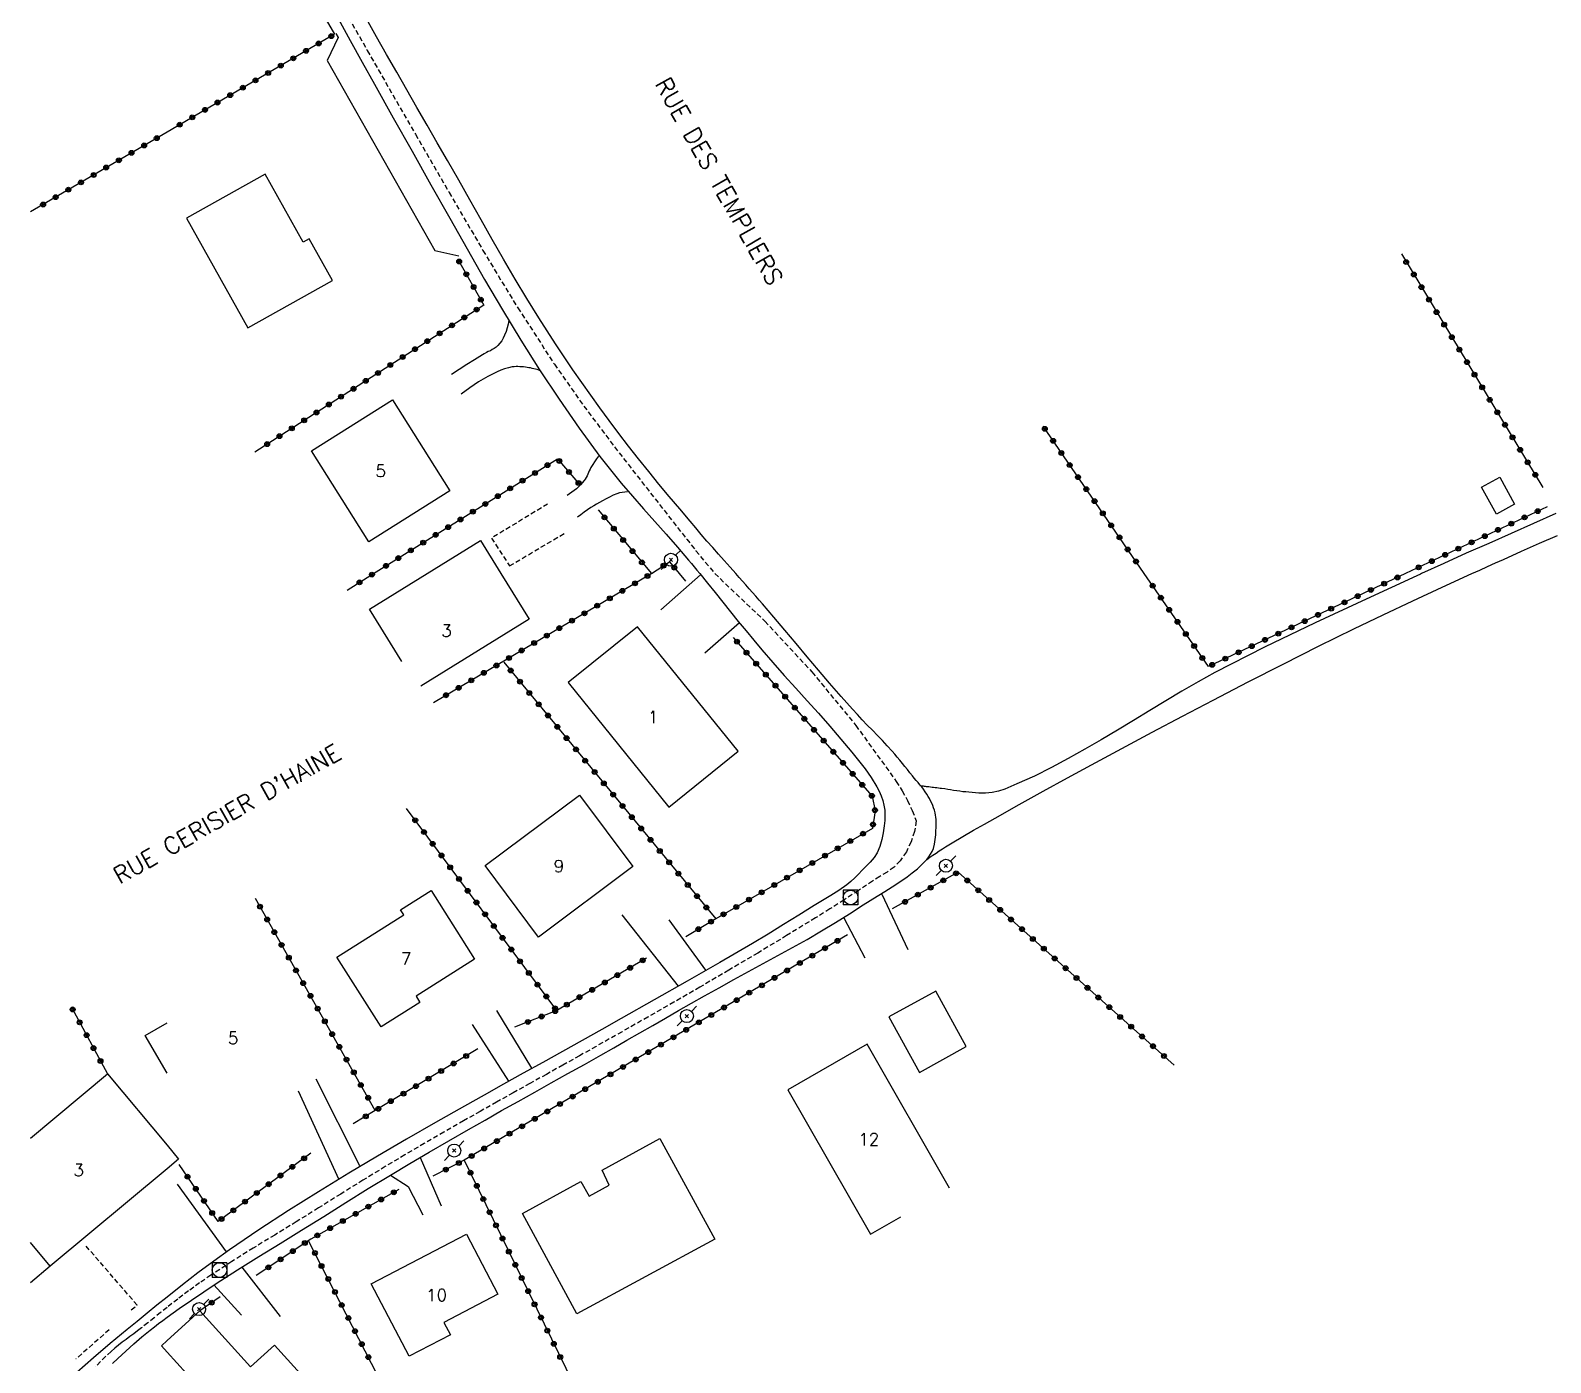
# Model space of a CAD drawing. Header units: millimetres. Extents: x 164000 to 165001, y 156999 to 158000.
# Drawn here: x 164000 to 164155.8, y 157590.2 to 157726.7 of the extents above; entities that cross this region are included whole.
import ezdxf
from ezdxf.enums import TextEntityAlignment as Align

# ---------------------------------------------------------------- set-up
doc = ezdxf.new("R2010")
doc.units = ezdxf.units.MM
doc.linetypes.add('DASHED', pattern=[0.75, 0.5, -0.25])
doc.layers.get('0').update_dxf_attribs({"linetype": 'CONTINUOUS'})
for name, color, linetype in [('W0001', 6, 'DASHED'), ('W0008', 7, 'CONTINUOUS'), ('W0014', 7, 'CONTINUOUS'), ('W0017', 7, 'CONTINUOUS'), ('W0071', 7, 'CONTINUOUS'), ('W0101', 7, 'CONTINUOUS'), ('W0104', 1, 'CONTINUOUS'), ('W0112', 1, 'DASHED'), ('W0323', 7, 'CONTINUOUS'), ('W0420', 7, 'CONTINUOUS'), ('W0473', 7, 'CONTINUOUS'), ('W0989', 7, 'CONTINUOUS'), ('W0991', 7, 'CONTINUOUS'), ('W1102', 7, 'CONTINUOUS')]:
    doc.layers.add(name, color=color, linetype=linetype)
doc.styles.get("Standard").update_dxf_attribs({"font": 'romans.shx', "width": 0.85})

# ---------------------------------------------------------------- blocks, each defined once
blk = doc.blocks.new('T420')
for p, q in [((0.75, 0.75), (-0.75, 0.75)), ((-0.75, 0.75), (-0.75, -0.75)), ((0.75, 0.75), (0.75, -0.75)), ((0.75, -0.75), (-0.75, -0.75))]:
    blk.add_line(p, q)
blk.add_ellipse((0, 0), major_axis=(-0.53, 0.53), ratio=1, start_param=3.926991, end_param=10.210176)
blk = doc.blocks.new('T473')
for p, q in [((-0.166667, 0.166667), (0.166667, -0.166667)), ((-0.166667, -0.166667), (0.166667, 0.166667)), ((0.500001, 0.500001), (1.000002, 1.000002)), ((-1.000002, -1.000002), (-0.500001, -0.500001))]:
    blk.add_line(p, q)
blk.add_ellipse((0, 0), major_axis=(0.471405, 0.471405), ratio=1, start_param=5.4977871438, end_param=11.780972451)
blk = doc.blocks.new('t323o')
at = {"color": 0, "linetype": 'Continuous'}
for radius in [0.25, 0.15]:
    blk.add_circle((0, 0), radius, dxfattribs=at)

msp = doc.modelspace()

# ---------------------------------------------------------------- linework, layer by layer
at = {"layer": 'W0001'}
for points in [[(164020.19, 157750.57), (164024.89, 157741.87), (164029.67, 157733.21), (164034.53, 157724.59), (164039.46, 157716.01), (164042.91, 157710.06), (164046.38, 157704.11), (164049.94, 157698.23), (164053.7, 157692.46), (164056.72, 157688.17), (164059.87, 157683.98), (164063.09, 157679.85), (164066.32, 157675.72), (164067.26, 157674.53), (164068.21, 157673.35), (164069.17, 157672.17), (164070.14, 157671)], [(164070.14, 157671), (164075.28, 157666.12), (164080.1, 157660.93), (164084.59, 157655.45), (164088.74, 157649.71), (164089.34, 157648.75), (164089.89, 157647.75), (164090.37, 157646.72), (164090.79, 157645.67)], [(164090.79, 157645.67), (164090.6, 157644.57), (164090.26, 157643.51), (164089.77, 157642.51), (164089.15, 157641.58), (164088.53, 157640.94), (164087.8, 157640.42), (164087.04, 157639.96), (164086.31, 157639.49), (164084.86, 157638.52), (164083.4, 157637.57), (164081.93, 157636.64), (164080.45, 157635.72), (164077.5, 157633.92), (164074.54, 157632.13), (164071.57, 157630.37), (164068.59, 157628.62), (164065.95, 157627.09), (164063.29, 157625.57), (164060.63, 157624.06), (164057.97, 157622.56), (164056.27, 157621.6), (164054.58, 157620.65), (164052.88, 157619.7), (164051.18, 157618.76), (164049.48, 157617.81), (164047.78, 157616.86), (164046.09, 157615.9), (164044.4, 157614.94), (164042.38, 157613.78), (164040.37, 157612.62), (164038.36, 157611.44), (164036.37, 157610.25), (164034.08, 157608.85), (164031.8, 157607.44), (164029.53, 157606.01), (164027.25, 157604.59), (164025.05, 157603.24), (164022.84, 157601.9), (164020.65, 157600.54), (164018.49, 157599.12), (164017.34, 157598.33), (164016.21, 157597.51), (164015.1, 157596.68), (164014, 157595.82)], [(164014, 157595.82), (164013.34, 157595.29), (164012.69, 157594.77), (164012.03, 157594.25), (164011.37, 157593.72), (164010.98, 157593.43), (164010.59, 157593.13), (164010.19, 157592.84), (164009.8, 157592.55), (164009.4, 157592.26), (164009.02, 157591.96), (164008.64, 157591.65), (164008.27, 157591.32), (164007.71, 157590.8), (164007.18, 157590.27), (164006.66, 157589.72)]]:
    msp.add_lwpolyline(points, dxfattribs=at)
at = {"layer": 'W0008'}
for points in [[(164031.53, 157727.87), (164032.77, 157725.63), (164034.01, 157723.39), (164035.26, 157721.15), (164037.18, 157717.71), (164039.11, 157714.27), (164041.04, 157710.84), (164042.98, 157707.41), (164044.77, 157704.27), (164046.55, 157701.13), (164048.37, 157698.01), (164050.25, 157694.92), (164052.19, 157691.88), (164054.18, 157688.87), (164056.23, 157685.91), (164058.37, 157683), (164059.45, 157681.63), (164060.56, 157680.28), (164061.7, 157678.95), (164062.85, 157677.64), (164064.01, 157676.34), (164065.17, 157675.03), (164066.32, 157673.71), (164067.45, 157672.38), (164067.74, 157672.04), (164068.02, 157671.69), (164068.31, 157671.35), (164068.59, 157671)], [(164072.29, 157671), (164071.7, 157671.66), (164071.11, 157672.33), (164070.52, 157673), (164069.93, 157673.66), (164069.34, 157674.33), (164068.76, 157675), (164068.18, 157675.68), (164067.6, 157676.36), (164066.54, 157677.63), (164065.48, 157678.9), (164064.42, 157680.18), (164063.37, 157681.47), (164062.33, 157682.76), (164061.31, 157684.06), (164060.29, 157685.37), (164059.3, 157686.7), (164058.35, 157687.98), (164057.42, 157689.27), (164056.5, 157690.57), (164055.6, 157691.88), (164054.7, 157693.2), (164053.82, 157694.53), (164052.95, 157695.86), (164052.1, 157697.2), (164050.87, 157699.18), (164049.67, 157701.18), (164048.49, 157703.2), (164047.34, 157705.22), (164046.19, 157707.25), (164045.04, 157709.28), (164043.9, 157711.3), (164042.74, 157713.33), (164041.7, 157715.14), (164040.66, 157716.95), (164039.62, 157718.76), (164038.58, 157720.57), (164037.55, 157722.38), (164036.51, 157724.19), (164035.48, 157726.01), (164034.45, 157727.83)], [(164014, 157594.81), (164015.24, 157595.7), (164016.5, 157596.57), (164017.77, 157597.43), (164019.05, 157598.27), (164021.21, 157599.67), (164023.4, 157601.04), (164025.6, 157602.38), (164027.79, 157603.73), (164030.06, 157605.15), (164032.33, 157606.57), (164034.6, 157607.99), (164036.89, 157609.38), (164038.88, 157610.57), (164040.88, 157611.74), (164042.89, 157612.9), (164044.9, 157614.06), (164046.59, 157615.02), (164048.29, 157615.98), (164049.98, 157616.93), (164051.68, 157617.88), (164053.38, 157618.82), (164055.08, 157619.77), (164056.77, 157620.72), (164058.47, 157621.68), (164059.8, 157622.43), (164061.13, 157623.19), (164062.45, 157623.95), (164063.78, 157624.71), (164065.1, 157625.47), (164066.43, 157626.23), (164067.76, 157626.99), (164069.09, 157627.74), (164070.59, 157628.57), (164072.09, 157629.4), (164073.59, 157630.22), (164075.1, 157631.04), (164076.6, 157631.86), (164078.1, 157632.69), (164079.59, 157633.53), (164081.07, 157634.39), (164082.51, 157635.26), (164083.93, 157636.15), (164085.35, 157637.05), (164086.77, 157637.95), (164087.55, 157638.43), (164088.33, 157638.91), (164089.11, 157639.41), (164089.86, 157639.94), (164090.38, 157640.35), (164090.9, 157640.77), (164091.4, 157641.23), (164091.86, 157641.72), (164092.06, 157641.98), (164092.25, 157642.25), (164092.41, 157642.53), (164092.54, 157642.83), (164092.67, 157643.29), (164092.74, 157643.76), (164092.78, 157644.24), (164092.8, 157644.7), (164092.81, 157644.93), (164092.81, 157645.15), (164092.82, 157645.37), (164092.82, 157645.6), (164092.81, 157645.82), (164092.79, 157646.05), (164092.76, 157646.27), (164092.71, 157646.49), (164092.65, 157646.75), (164092.56, 157647), (164092.47, 157647.24), (164092.37, 157647.48), (164092.25, 157647.72), (164092.13, 157647.95), (164092, 157648.18), (164091.87, 157648.41), (164091.71, 157648.66), (164091.54, 157648.9), (164091.35, 157649.14), (164091.16, 157649.37), (164090.97, 157649.6), (164090.78, 157649.82), (164090.58, 157650.05), (164090.39, 157650.28), (164090.14, 157650.6), (164089.88, 157650.92), (164089.62, 157651.24), (164089.36, 157651.56), (164089.1, 157651.88), (164088.84, 157652.19), (164088.58, 157652.51), (164088.31, 157652.82), (164087.81, 157653.37), (164087.31, 157653.9), (164086.8, 157654.43), (164086.29, 157654.96), (164085.77, 157655.49), (164085.26, 157656.02), (164084.75, 157656.55), (164084.26, 157657.1), (164083.08, 157658.42), (164081.91, 157659.77), (164080.76, 157661.12), (164079.61, 157662.48), (164078.47, 157663.84), (164077.33, 157665.2), (164076.18, 157666.55), (164075.02, 157667.9), (164074.68, 157668.29), (164074.34, 157668.68), (164074, 157669.07), (164073.66, 157669.45), (164073.32, 157669.84), (164072.98, 157670.23), (164072.63, 157670.61), (164072.29, 157671)], [(164068.59, 157671), (164069.39, 157670.03), (164070.18, 157669.05), (164070.97, 157668.07), (164071.76, 157667.09), (164072.55, 157666.11), (164073.34, 157665.14), (164074.15, 157664.17), (164074.95, 157663.2), (164076.09, 157661.88), (164077.25, 157660.57), (164078.43, 157659.28), (164079.6, 157657.98), (164080.77, 157656.69), (164081.93, 157655.38), (164083.07, 157654.05), (164084.18, 157652.7), (164084.86, 157651.85), (164085.54, 157650.99), (164086.18, 157650.1), (164086.75, 157649.17), (164086.98, 157648.71), (164087.18, 157648.25), (164087.35, 157647.77), (164087.47, 157647.27), (164087.55, 157646.75), (164087.57, 157646.22), (164087.56, 157645.69), (164087.51, 157645.16), (164087.41, 157644.46), (164087.27, 157643.75), (164087.07, 157643.06), (164086.78, 157642.4), (164086.46, 157641.9), (164086.08, 157641.44), (164085.67, 157641.02), (164085.26, 157640.61), (164084.88, 157640.21), (164084.49, 157639.83), (164084.09, 157639.46), (164083.66, 157639.11), (164082.86, 157638.53), (164082.03, 157638.01), (164081.18, 157637.51), (164080.34, 157637), (164078.76, 157636.02), (164077.18, 157635.04), (164075.6, 157634.07), (164074, 157633.11), (164070.66, 157631.15), (164067.3, 157629.23), (164063.93, 157627.32), (164060.55, 157625.41), (164058.55, 157624.28), (164056.54, 157623.16), (164054.53, 157622.05), (164052.52, 157620.93), (164050.51, 157619.82), (164048.5, 157618.7), (164046.49, 157617.58), (164044.49, 157616.45), (164041.51, 157614.75), (164038.53, 157613.05), (164035.57, 157611.33), (164032.63, 157609.56), (164029.54, 157607.67), (164026.46, 157605.75), (164023.41, 157603.78), (164020.42, 157601.73), (164018.79, 157600.55), (164017.17, 157599.35), (164015.58, 157598.12), (164014, 157596.87)], [(164014, 157596.87), (164012.97, 157596.05), (164011.95, 157595.22), (164010.93, 157594.39), (164009.92, 157593.55), (164008.17, 157592.11), (164006.45, 157590.64), (164004.75, 157589.14), (164003.09, 157587.6), (164002.45, 157586.98), (164001.83, 157586.35), (164001.22, 157585.71), (164000.61, 157585.06), (164000.01, 157584.41), (164000, 157584.4)], [(164008.43, 157590.06), (164008.97, 157590.59), (164009.77, 157591.35), (164010.59, 157592.09), (164011.43, 157592.81), (164012.28, 157593.5), (164012.71, 157593.84), (164013.14, 157594.16), (164013.57, 157594.49), (164014, 157594.81)]]:
    msp.add_lwpolyline(points, dxfattribs=at)
at = {"layer": 'W0014'}
msp.add_lwpolyline([(164031.3, 157726.35), (164031.55, 157725.94), (164030.43, 157723.58), (164041.45, 157704.12), (164043.92, 157703.57)], dxfattribs=at)
at = {"layer": 'W0017'}
for points in [[(164049.02, 157696.94), (164048.96, 157696.55), (164048.87, 157696.17), (164048.75, 157695.79), (164048.6, 157695.42), (164048.46, 157695.14), (164048.31, 157694.86), (164048.12, 157694.6), (164047.91, 157694.36), (164047.73, 157694.21), (164047.54, 157694.08), (164047.34, 157693.96), (164047.14, 157693.84), (164046.93, 157693.74), (164046.73, 157693.64), (164046.52, 157693.53), (164046.32, 157693.42), (164045.52, 157692.92), (164044.72, 157692.42), (164043.93, 157691.92), (164043.14, 157691.41)], [(164052.26, 157691.79), (164052.1, 157691.84), (164051.93, 157691.9), (164051.77, 157691.95), (164051.6, 157691.99), (164051.43, 157692.03), (164051.26, 157692.07), (164051.09, 157692.1), (164050.92, 157692.13), (164050.73, 157692.15), (164050.54, 157692.18), (164050.35, 157692.19), (164050.16, 157692.2), (164049.97, 157692.21), (164049.77, 157692.21), (164049.58, 157692.19), (164049.39, 157692.17), (164048.99, 157692.09), (164048.6, 157691.98), (164048.22, 157691.84), (164047.84, 157691.67), (164046.87, 157691.18), (164045.93, 157690.64), (164045.02, 157690.03), (164044.15, 157689.38)], [(164058.21, 157683.03), (164058.01, 157682.75), (164057.82, 157682.46), (164057.63, 157682.17), (164057.45, 157681.87), (164057.36, 157681.7), (164057.28, 157681.54), (164057.21, 157681.36), (164057.13, 157681.19), (164057.05, 157681.02), (164056.97, 157680.85), (164056.87, 157680.69), (164056.76, 157680.53), (164056.38, 157680.09), (164055.96, 157679.69), (164055.5, 157679.33), (164055.01, 157679.02)], [(164061.21, 157679.38), (164060.93, 157679.36), (164060.64, 157679.32), (164060.37, 157679.26), (164060.09, 157679.18), (164059.71, 157679.03), (164059.34, 157678.85), (164058.99, 157678.65), (164058.63, 157678.46), (164058.33, 157678.3), (164058.03, 157678.13), (164057.74, 157677.96), (164057.45, 157677.78), (164057.09, 157677.54), (164056.74, 157677.29), (164056.4, 157677.04), (164056.07, 157676.77)], [(164068.67, 157670.88), (164064.6, 157667.3)], [(164072.68, 157665.97), (164069.13, 157662.86)], [(164087.27, 157638.17), (164089.94, 157632.48)], [(164066.41, 157628.74), (164060.64, 157636.03)], [(164069.23, 157630.36), (164065.46, 157635.53)], [(164083.37, 157635.74), (164085.53, 157631.63)], [(164051.38, 157620.32), (164047.79, 157626.23)], [(164045.28, 157624.82), (164049, 157619.01)], [(164027.45, 157618.02), (164031.6, 157608.93)], [(164033.77, 157610.34), (164029.3, 157619.2)], [(164039.93, 157611.19), (164042.11, 157606.23)], [(164036.89, 157609.38), (164038.72, 157608.22), (164040.23, 157605.32)], [(164020.08, 157601.5), (164015.09, 157608.46)], [(164021.66, 157599.96), (164025.61, 157594.89)], [(164018.81, 157598.12), (164021.62, 157595.03)]]:
    msp.add_lwpolyline(points, dxfattribs=at)
at = {"layer": 'W0071'}
for points in [[(164156.34, 157677.16), (164154.05, 157676.13), (164151.75, 157675.12), (164149.45, 157674.1), (164147.16, 157673.08), (164144.87, 157672.04), (164142.58, 157671)], [(164147.73, 157671), (164148.54, 157671.37), (164149.34, 157671.73), (164150.15, 157672.1), (164150.96, 157672.46), (164152.81, 157673.29), (164154.66, 157674.11), (164156.52, 157674.91)], [(164142.58, 157671), (164142.46, 157670.94), (164142.34, 157670.89), (164142.22, 157670.83), (164142.1, 157670.78), (164136.89, 157668.37), (164131.67, 157665.96), (164126.49, 157663.48), (164121.38, 157660.86), (164119.68, 157659.93), (164118.01, 157658.97), (164116.35, 157657.97), (164114.71, 157656.96), (164113.06, 157655.95), (164111.41, 157654.95), (164109.75, 157653.96), (164108.07, 157653.02), (164106.35, 157652.07), (164104.63, 157651.15), (164102.89, 157650.26), (164101.11, 157649.45), (164100.49, 157649.19), (164099.86, 157648.93), (164099.22, 157648.71), (164098.55, 157648.57), (164098.22, 157648.53), (164097.88, 157648.51), (164097.54, 157648.5), (164097.2, 157648.52), (164096.86, 157648.54), (164096.53, 157648.57), (164096.19, 157648.6), (164095.86, 157648.63), (164095.55, 157648.66), (164095.24, 157648.7), (164094.93, 157648.74), (164094.62, 157648.79), (164094.31, 157648.84), (164094.01, 157648.89), (164093.7, 157648.94), (164093.39, 157648.98), (164093.22, 157649), (164093.06, 157649.02), (164092.89, 157649.04), (164092.73, 157649.06), (164092.56, 157649.08), (164092.4, 157649.1), (164092.23, 157649.12), (164092.07, 157649.14), (164091.96, 157649.15), (164091.85, 157649.17), (164091.74, 157649.18), (164091.63, 157649.19), (164091.52, 157649.21), (164091.41, 157649.22), (164091.3, 157649.24), (164091.19, 157649.25)], [(164091.86, 157641.72), (164092.18, 157641.94), (164092.5, 157642.15), (164092.82, 157642.37), (164093.14, 157642.59), (164093.46, 157642.81), (164093.79, 157643.02), (164094.11, 157643.23), (164094.45, 157643.43), (164095.55, 157644.08), (164096.65, 157644.7), (164097.77, 157645.33), (164098.88, 157645.95), (164101.34, 157647.33), (164103.8, 157648.7), (164106.27, 157650.07), (164108.75, 157651.42), (164111.85, 157653.1), (164114.96, 157654.76), (164118.07, 157656.41), (164121.2, 157658.04), (164124.79, 157659.9), (164128.39, 157661.74), (164132.01, 157663.56), (164135.64, 157665.34), (164138.65, 157666.79), (164141.67, 157668.21), (164144.7, 157669.61), (164147.73, 157671)]]:
    msp.add_lwpolyline(points, dxfattribs=at)
at = {"layer": 'W0101'}
for points in [[(164030.95, 157701.04), (164028.58, 157705.29), (164027.96, 157704.97), (164024.07, 157711.92), (164016.01, 157707.41), (164022.28, 157696.19)], [(164037.12, 157688.81), (164043, 157679.49), (164034.7, 157674.26), (164028.82, 157683.58)], [(164065.43, 157647.06), (164072.52, 157652.8), (164062.21, 157665.56), (164055.12, 157659.83)], [(164061.73, 157640.98), (164052.08, 157633.77), (164046.61, 157641.09), (164056.27, 157648.3)], [(164045.52, 157631.51), (164039.52, 157627.72), (164039.92, 157627.07), (164035.94, 157624.56), (164031.42, 157631.72), (164038.27, 157636.04), (164037.94, 157636.57), (164041.08, 157638.55)], [(164055.99, 157595.17), (164050.43, 157605.46), (164056.41, 157608.72), (164057.28, 157607.23), (164059.32, 157608.35), (164058.58, 157609.89), (164064.52, 157613.12), (164070.14, 157602.81)], [(164044.7, 157603.34), (164047.92, 157597.18), (164042.37, 157594.29), (164043.04, 157593.01), (164038.82, 157590.81), (164034.93, 157598.24)]]:
    msp.add_lwpolyline(points, close=True, dxfattribs=at)
for points in [[(164040.66, 157671), (164046.13, 157674.38), (164048.22, 157671)], [(164038.06, 157662.01), (164034.76, 157667.35), (164040.66, 157671)], [(164048.22, 157671), (164051.1, 157666.33)], [(164051.1, 157666.33), (164040, 157659.47)], [(164014, 157619.82), (164011.76, 157623.67), (164014, 157624.98)], [(164085.74, 157622.79), (164077.61, 157618.13), (164086.1, 157603.31), (164089.22, 157605.1)], [(164094.19, 157608.04), (164085.74, 157622.79)], [(164000, 157613.17), (164007.89, 157619.75)], [(164007.89, 157619.75), (164014, 157612.43)], [(164014, 157612.43), (164015.18, 157611.01), (164014, 157610.02)], [(164014, 157610.02), (164002.02, 157600.04)], [(164002.02, 157600.04), (164000, 157598.35)], [(164014, 157592.42), (164017.35, 157595.46), (164022.54, 157589.74), (164025, 157591.97), (164028.33, 157588.31), (164021.94, 157582.51)], [(164014, 157591.25), (164013.42, 157591.89), (164014, 157592.42)], [(164021.94, 157582.51), (164014, 157591.25)]]:
    msp.add_lwpolyline(points, dxfattribs=at)
at = {"layer": 'W0104'}
for points in [[(164152.11, 157678.1), (164150.24, 157677.08), (164148.72, 157679.86), (164150.59, 157680.88), (164152.11, 157678.1)], [(164092.78, 157628.22), (164087.99, 157625.58), (164091.11, 157619.9), (164095.9, 157622.54), (164092.78, 157628.22)]]:
    msp.add_lwpolyline(points, close=True, dxfattribs=at)
at = {"layer": 'W0112'}
for points in [[(164053.01, 157678.13), (164047.26, 157674.64), (164049.1, 157671.79), (164054.86, 157675.2)], [(164010.33, 157595.59), (164010.94, 157596.06), (164005.68, 157602.14)], [(164008.08, 157593.53), (164004.67, 157590.54)]]:
    msp.add_lwpolyline(points, dxfattribs=at)
at = {"layer": 'W0323'}
for points in [[(164022.49, 157741.21), (164031.16, 157726.26), (164014, 157716.23)], [(164014, 157716.23), (164000, 157708.06)], [(164140.5, 157703.75), (164155.01, 157679.83)], [(164043.85, 157703.14), (164046.46, 157698.52), (164023.01, 157683.46)], [(164114.16, 157671), (164103.78, 157686.1)], [(164035.17, 157671), (164054.03, 157682.75), (164056.31, 157680.11)], [(164058.18, 157677.53), (164063.64, 157671)], [(164155.44, 157677.85), (164140.92, 157671)], [(164032.46, 157669.31), (164035.17, 157671)], [(164063.63, 157670.99), (164041.3, 157657.77)], [(164063.64, 157671), (164065.5, 157672.21), (164066.49, 157671)], [(164066.49, 157671), (164067.13, 157670.22)], [(164140.92, 157671), (164120.72, 157661.47), (164114.16, 157671)], [(164072.03, 157664.46), (164086.28, 157648.19), (164086.56, 157646.7), (164086.29, 157644.9), (164070.23, 157635.63), (164067.17, 157633.8)], [(164048.52, 157661.94), (164070.23, 157635.63)], [(164063.13, 157631.6), (164053.94, 157626.23), (164038.55, 157646.93)], [(164117.21, 157620.65), (164095.07, 157640.41), (164088.33, 157636.64)], [(164035.35, 157615.99), (164023.06, 157637.7)], [(164083.75, 157633.98), (164044.47, 157610.9), (164041.24, 157609.26)], [(164004.25, 157626.5), (164007.89, 157619.75)], [(164053.94, 157626.23), (164049.6, 157624.52)], [(164045.86, 157622.31), (164035.35, 157615.99), (164033.08, 157614.63)], [(164028.75, 157611.62), (164019.23, 157604.62), (164015.26, 157610.45)], [(164044.47, 157610.9), (164055.61, 157588.05)], [(164037.76, 157607.9), (164028.74, 157602.82), (164023.14, 157599.09)], [(164040.13, 157580.05), (164028.51, 157602.65)], [(164019.44, 157596.9), (164017.35, 157595.46)]]:
    msp.add_lwpolyline(points, dxfattribs=at)
at = {"layer": 'W1102'}
msp.add_lwpolyline([(164002.02, 157600.04), (164000, 157602.47)], dxfattribs=at)

# ---------------------------------------------------------------- block references
at = {"layer": 'W0323'}
for p, rotation in [((164029.54, 157725.32), 210.2961209117776), ((164030.84, 157726.07), 210.2961209117776), ((164026.95, 157723.8), 210.2961209117776), ((164028.25, 157724.56), 210.2961209117776), ((164024.36, 157722.29), 210.2961209117776), ((164025.66, 157723.05), 210.2961209117776), ((164021.77, 157720.78), 210.2961209117776), ((164023.07, 157721.53), 210.2961209117776), ((164019.18, 157719.26), 210.2961209117776), ((164020.48, 157720.02), 210.2961209117776), ((164016.59, 157717.75), 210.2961209117776), ((164017.89, 157718.51), 210.2961209117776), ((164015.3, 157716.99), 210.2961209117776), ((164011.66, 157714.87), 210.2961209227042), ((164012.95, 157715.62), 210.2961209227042), ((164007.77, 157712.6), 210.2961209227042), ((164009.07, 157713.35), 210.2961209227042), ((164010.36, 157714.11), 210.2961209227042), ((164005.18, 157711.08), 210.2961209227042), ((164006.48, 157711.84), 210.2961209227042), ((164002.59, 157709.57), 210.2961209227042), ((164003.89, 157710.33), 210.2961209227042), ((164001.3, 157708.81), 210.2961209227042), ((164043.94, 157702.98), 299.5253224062783), ((164141, 157702.92), 301.2491867288295), ((164044.68, 157701.67), 299.5253224062783), ((164045.42, 157700.37), 299.5253224062783), ((164141.78, 157701.64), 301.2491867288295), ((164142.56, 157700.35), 301.2491867288295), ((164046.16, 157699.06), 299.5253224062783), ((164143.34, 157699.07), 301.2491867288295), ((164044.47, 157697.24), 212.7026337210946), ((164045.73, 157698.05), 212.7026337210946), ((164144.11, 157697.79), 301.2491867288295), ((164041.94, 157695.62), 212.7026337210946), ((164043.2, 157696.43), 212.7026337210946), ((164144.89, 157696.51), 301.2491867288295), ((164039.42, 157694), 212.7026337210946), ((164040.68, 157694.81), 212.7026337210946), ((164145.67, 157695.22), 301.2491867288295), ((164146.45, 157693.94), 301.2491867288295), ((164036.89, 157692.37), 212.7026337210946), ((164038.15, 157693.19), 212.7026337210946), ((164147.23, 157692.66), 301.2491867288295), ((164035.63, 157691.56), 212.7026337210946), ((164148, 157691.38), 301.2491867288295), ((164033.11, 157689.94), 212.7026337210946), ((164034.37, 157690.75), 212.7026337210946), ((164148.78, 157690.09), 301.2491867288295), ((164030.58, 157688.32), 212.7026337210946), ((164031.84, 157689.13), 212.7026337210946), ((164149.56, 157688.81), 301.2491867288295), ((164028.06, 157686.7), 212.7026337210946), ((164029.32, 157687.51), 212.7026337210946), ((164150.34, 157687.53), 301.2491867288295), ((164151.12, 157686.25), 301.2491867288295), ((164025.53, 157685.08), 212.7026337210946), ((164026.79, 157685.89), 212.7026337210946), ((164103.96, 157685.83), 124.5080157682852), ((164104.81, 157684.6), 124.5080157682852), ((164151.9, 157684.96), 301.2491867288295), ((164024.27, 157684.27), 212.7026337210946), ((164105.66, 157683.36), 124.5080157682852), ((164152.67, 157683.68), 301.2491867288295), ((164052.99, 157682.11), 31.93419319134666), ((164054.21, 157682.54), 310.9003285869631), ((164106.51, 157682.12), 124.5080157682852), ((164153.45, 157682.4), 301.2491867288295), ((164050.44, 157680.52), 31.93419319134666), ((164051.72, 157681.31), 31.93419319134666), ((164055.19, 157681.41), 310.9003285869631), ((164056.17, 157680.28), 310.9003285869631), ((164107.36, 157680.89), 124.5080157682852), ((164154.23, 157681.12), 301.2491867288295), ((164047.9, 157678.93), 31.93419319134666), ((164049.17, 157679.73), 31.93419319134666), ((164108.21, 157679.65), 124.5080157682852), ((164109.06, 157678.42), 124.5080157682852), ((164045.35, 157677.35), 31.93419319134666), ((164046.63, 157678.14), 31.93419319134666), ((164058.83, 157676.76), 309.8463412396884), ((164109.91, 157677.18), 124.5080157682852), ((164153.13, 157676.76), 205.2649786793097), ((164154.48, 157677.4), 205.2649786793097), ((164042.81, 157675.76), 31.93419319134666), ((164044.08, 157676.55), 31.93419319134666), ((164059.79, 157675.61), 309.8463412396884), ((164110.76, 157675.94), 124.5080157682852), ((164150.41, 157675.48), 205.2649786793097), ((164151.77, 157676.12), 205.2649786793097), ((164040.26, 157674.17), 31.93419319134666), ((164041.53, 157674.97), 31.93419319134666), ((164060.75, 157674.45), 309.8463412396884), ((164111.61, 157674.71), 124.5080157682852), ((164147.7, 157674.2), 205.2649786793097), ((164149.06, 157674.84), 205.2649786793097), ((164037.71, 157672.59), 31.93419319134666), ((164038.99, 157673.38), 31.93419319134666), ((164061.71, 157673.3), 309.8463412396884), ((164062.67, 157672.15), 309.8463412396884), ((164112.46, 157673.47), 124.5080157682852), ((164113.31, 157672.24), 124.5080157682852), ((164143.63, 157672.28), 205.2649786793097), ((164144.99, 157672.92), 205.2649786793097), ((164146.34, 157673.56), 205.2649786793097), ((164035, 157670.9), 31.93419319150656), ((164036.44, 157671.79), 31.93419319134666), ((164063.25, 157670.76), 210.6220371004517), ((164064.89, 157671.82), 32.9963442524134), ((164065.99, 157671.61), 309.1467984776571), ((164140.1, 157670.61), 205.2649786792765), ((164142.27, 157671.64), 205.2649786793097), ((164033.73, 157670.1), 31.93419319150656), ((164060.67, 157669.24), 210.6220371004517), ((164061.96, 157670), 210.6220371004517), ((164115.01, 157669.76), 124.5080157682237), ((164137.38, 157669.33), 205.2649786792765), ((164138.74, 157669.97), 205.2649786792765), ((164058.08, 157667.71), 210.6220371004517), ((164059.38, 157668.47), 210.6220371004517), ((164115.86, 157668.53), 124.5080157682237), ((164133.31, 157667.41), 205.2649786792765), ((164134.67, 157668.05), 205.2649786792765), ((164136.03, 157668.69), 205.2649786792765), ((164055.5, 157666.18), 210.6220371004517), ((164056.79, 157666.94), 210.6220371004517), ((164116.71, 157667.29), 124.5080157682237), ((164117.56, 157666.06), 124.5080157682237), ((164130.6, 157666.13), 205.2649786792765), ((164131.96, 157666.77), 205.2649786792765), ((164052.92, 157664.65), 210.6220371004517), ((164054.21, 157665.42), 210.6220371004517), ((164118.41, 157664.82), 124.5080157682237), ((164127.89, 157664.85), 205.2649786792765), ((164129.24, 157665.49), 205.2649786792765), ((164050.34, 157663.12), 210.6220371004517), ((164051.63, 157663.89), 210.6220371004517), ((164072.41, 157664.03), 311.2198268098513), ((164073.39, 157662.9), 311.2198268098513), ((164119.26, 157663.58), 124.5080157682237), ((164123.82, 157662.93), 205.2649786792765), ((164125.17, 157663.57), 205.2649786792765), ((164126.53, 157664.21), 205.2649786792765), ((164047.76, 157661.59), 210.6220371004517), ((164049.05, 157662.36), 210.6220371004517), ((164074.38, 157661.77), 311.2198268098513), ((164120.11, 157662.35), 124.5080157682237), ((164121.11, 157661.65), 205.2649786792765), ((164122.46, 157662.29), 205.2649786792765), ((164045.18, 157660.07), 210.6220371004517), ((164046.47, 157660.83), 210.6220371004517), ((164049.22, 157661.08), 309.5347483760197), ((164050.18, 157659.93), 309.5347483760197), ((164075.37, 157660.65), 311.2198268098513), ((164042.59, 157658.54), 210.6220371004517), ((164043.89, 157659.3), 210.6220371004517), ((164051.13, 157658.77), 309.5347483760197), ((164076.36, 157659.52), 311.2198268098513), ((164077.35, 157658.39), 311.2198268098513), ((164052.09, 157657.61), 309.5347483760197), ((164078.34, 157657.26), 311.2198268098513), ((164053.04, 157656.46), 309.5347483760197), ((164054, 157655.3), 309.5347483760197), ((164079.32, 157656.13), 311.2198268098513), ((164080.31, 157655), 311.2198268098513), ((164054.95, 157654.14), 309.5347483760197), ((164081.3, 157653.88), 311.2198268098513), ((164055.91, 157652.99), 309.5347483760197), ((164056.86, 157651.83), 309.5347483760197), ((164082.29, 157652.75), 311.2198268098513), ((164057.82, 157650.67), 309.5347483760197), ((164083.28, 157651.62), 311.2198268098513), ((164084.27, 157650.49), 311.2198268098513), ((164058.77, 157649.52), 309.5347483760197), ((164085.25, 157649.36), 311.2198268098513), ((164059.73, 157648.36), 309.5347483760197), ((164060.68, 157647.2), 309.5347483760197), ((164086.24, 157648.23), 311.2198268098513), ((164039.44, 157645.73), 126.6340185862083), ((164061.64, 157646.05), 309.5347483760197), ((164086.55, 157646.77), 280.6960990220168), ((164040.34, 157644.52), 126.6340185862083), ((164062.59, 157644.89), 309.5347483760197), ((164085.33, 157644.35), 209.9764393205562), ((164086.35, 157645.29), 261.3326128202428), ((164041.23, 157643.32), 126.6340185862083), ((164063.55, 157643.73), 309.5347483760197), ((164064.5, 157642.58), 309.5347483760197), ((164082.74, 157642.85), 209.9764393205562), ((164084.03, 157643.6), 209.9764393205562), ((164042.13, 157642.12), 126.6340185862083), ((164043.02, 157640.91), 126.6340185862083), ((164065.46, 157641.42), 309.5347483760197), ((164080.14, 157641.35), 209.9764393205562), ((164081.44, 157642.1), 209.9764393205562), ((164043.92, 157639.71), 126.6340185862083), ((164066.41, 157640.26), 309.5347483760197), ((164077.54, 157639.85), 209.9764393205562), ((164078.84, 157640.6), 209.9764393205562), ((164093.56, 157639.57), 209.2361426627894), ((164094.87, 157640.3), 209.2361426627894), ((164096.02, 157639.56), 138.2529293289906), ((164044.81, 157638.5), 126.6340185862083), ((164067.37, 157639.1), 309.5347483760197), ((164068.32, 157637.95), 309.5347483760197), ((164074.94, 157638.35), 209.9764393205562), ((164076.24, 157639.1), 209.9764393205562), ((164090.95, 157638.1), 209.2361426627894), ((164092.26, 157638.83), 209.2361426627894), ((164097.14, 157638.56), 138.2529293289906), ((164023.53, 157636.88), 119.5226964583192), ((164045.71, 157637.3), 126.6340185862083), ((164069.27, 157636.79), 309.5347483760197), ((164072.34, 157636.85), 209.9764393205562), ((164073.64, 157637.6), 209.9764393205562), ((164089.64, 157637.37), 209.2361426627894), ((164098.26, 157637.56), 138.2529293289906), ((164099.38, 157636.56), 138.2529293289906), ((164024.27, 157635.57), 119.5226964583192), ((164046.6, 157636.1), 126.6340185862083), ((164047.5, 157634.89), 126.6340185862083), ((164069.75, 157635.34), 210.9237676669448), ((164071.04, 157636.1), 209.9764393205562), ((164100.5, 157635.57), 138.2529293289906), ((164025, 157634.27), 119.5226964583192), ((164048.39, 157633.69), 126.6340185862083), ((164068.46, 157634.57), 210.9237676669448), ((164082.72, 157633.38), 210.4388916140313), ((164101.62, 157634.57), 138.2529293289906), ((164102.74, 157633.57), 138.2529293289906), ((164025.74, 157632.96), 119.5226964583192), ((164026.48, 157631.65), 119.5226964583192), ((164049.29, 157632.49), 126.6340185862083), ((164080.14, 157631.86), 210.4388916140313), ((164081.43, 157632.62), 210.4388916140313), ((164103.86, 157632.57), 138.2529293289906), ((164104.97, 157631.57), 138.2529293289906), ((164027.22, 157630.35), 119.5226964583192), ((164050.18, 157631.28), 126.6340185862083), ((164051.08, 157630.08), 126.6340185862083), ((164061.46, 157630.62), 210.2541132781714), ((164062.75, 157631.38), 210.2541132781714), ((164077.55, 157630.34), 210.4388916140313), ((164078.85, 157631.1), 210.4388916140313), ((164106.09, 157630.57), 138.2529293289906), ((164027.96, 157629.04), 119.5226964583192), ((164051.97, 157628.88), 126.6340185862083), ((164058.87, 157629.11), 210.2541132781714), ((164060.16, 157629.86), 210.2541132781714), ((164074.97, 157628.82), 210.4388916140313), ((164076.26, 157629.58), 210.4388916140313), ((164107.21, 157629.57), 138.2529293289906), ((164108.33, 157628.57), 138.2529293289906), ((164028.7, 157627.74), 119.5226964583192), ((164052.87, 157627.67), 126.6340185862083), ((164056.27, 157627.6), 210.2541132781714), ((164057.57, 157628.35), 210.2541132781714), ((164072.38, 157627.3), 210.4388916140313), ((164073.67, 157628.06), 210.4388916140313), ((164109.45, 157627.57), 138.2529293289906), ((164004.33, 157626.35), 298.3654990695208), ((164029.44, 157626.43), 119.5226964583192), ((164052.39, 157625.62), 201.5460844227293), ((164053.76, 157626.47), 126.6340185862083), ((164053.78, 157626.17), 201.5460844227293), ((164054.98, 157626.84), 210.2541132781714), ((164069.79, 157625.78), 210.4388916140313), ((164071.09, 157626.54), 210.4388916140313), ((164110.57, 157626.58), 138.2529293289906), ((164111.69, 157625.58), 138.2529293289906), ((164005.04, 157625.03), 298.3654990695208), ((164030.18, 157625.13), 119.5226964583192), ((164030.92, 157623.82), 119.5226964583192), ((164050.99, 157625.07), 201.5460844227293), ((164067.21, 157624.26), 210.4388916140313), ((164068.5, 157625.02), 210.4388916140313), ((164112.81, 157624.58), 138.2529293289906), ((164005.76, 157623.71), 298.3654990695208), ((164006.47, 157622.39), 298.3654990695208), ((164031.66, 157622.52), 119.5226964583192), ((164064.62, 157622.74), 210.4388916140313), ((164065.91, 157623.5), 210.4388916140313), ((164113.93, 157623.58), 138.2529293289906), ((164115.05, 157622.58), 138.2529293289906), ((164007.18, 157621.07), 298.3654990695208), ((164032.4, 157621.21), 119.5226964583192), ((164043.37, 157620.81), 210.9934073377956), ((164044.66, 157621.58), 210.9934073377956), ((164062.03, 157621.22), 210.4388916140313), ((164063.33, 157621.98), 210.4388916140313), ((164116.17, 157621.58), 138.2529293289906), ((164033.14, 157619.91), 119.5226964583192), ((164040.8, 157619.26), 210.9934073377956), ((164042.09, 157620.04), 210.9934073377956), ((164059.45, 157619.7), 210.4388916140313), ((164060.74, 157620.46), 210.4388916140313), ((164033.87, 157618.6), 119.5226964583192), ((164038.23, 157617.72), 210.9934073377956), ((164039.51, 157618.49), 210.9934073377956), ((164056.86, 157618.18), 210.4388916140313), ((164058.15, 157618.94), 210.4388916140313), ((164034.61, 157617.3), 119.5226964583192), ((164035.66, 157616.17), 210.9934073377956), ((164036.94, 157616.95), 210.9934073377956), ((164054.27, 157616.66), 210.4388916140313), ((164055.57, 157617.42), 210.4388916140313), ((164034.37, 157615.4), 210.9674714888795), ((164051.69, 157615.14), 210.4388916140313), ((164052.98, 157615.9), 210.4388916140313), ((164049.1, 157613.62), 210.4388916140313), ((164050.39, 157614.38), 210.4388916140313), ((164045.22, 157611.34), 210.4388916140313), ((164046.51, 157612.1), 210.4388916140313), ((164047.81, 157612.86), 210.4388916140313), ((164026.84, 157610.22), 216.3276304614168), ((164028.05, 157611.1), 216.3276304614168), ((164042.57, 157609.94), 206.9991552813108), ((164043.91, 157610.62), 206.9991552813108), ((164016.1, 157609.21), 124.2734569764434), ((164024.42, 157608.44), 216.3276304614168), ((164025.63, 157609.33), 216.3276304614168), ((164045.1, 157609.62), 295.9846003781094), ((164045.75, 157608.27), 295.9846003781094), ((164016.95, 157607.97), 124.2734569764434), ((164017.79, 157606.73), 124.2734569764434), ((164022, 157606.66), 216.3276304614168), ((164023.21, 157607.55), 216.3276304614168), ((164035.94, 157606.88), 209.4120094664797), ((164037.25, 157607.62), 209.4120094664797), ((164046.41, 157606.92), 295.9846003781094), ((164018.63, 157605.49), 124.2734569764434), ((164020.8, 157605.77), 216.3276304614168), ((164033.33, 157605.41), 209.4120094664797), ((164034.64, 157606.15), 209.4120094664797), ((164047.07, 157605.57), 295.9846003781094), ((164019.59, 157604.88), 216.3276304614168), ((164030.72, 157603.94), 209.4120094664797), ((164032.02, 157604.67), 209.4120094664797), ((164047.72, 157604.23), 295.9846003781094), ((164028.13, 157602.42), 213.7066037855449), ((164029.41, 157603.2), 209.4120094664797), ((164048.38, 157602.88), 295.9846003781094), ((164025.64, 157600.75), 213.7066037855449), ((164026.89, 157601.58), 213.7066037855449), ((164029.16, 157601.4), 117.1932537197554), ((164049.04, 157601.53), 295.9846003781094), ((164024.39, 157599.92), 213.7066037855449), ((164029.84, 157600.06), 117.1932537197554), ((164049.7, 157600.18), 295.9846003781094), ((164030.53, 157598.73), 117.1932537197554), ((164031.22, 157597.4), 117.1932537197554), ((164050.35, 157598.83), 295.9846003781094), ((164051.01, 157597.48), 295.9846003781094), ((164018.58, 157596.31), 214.6480388245851), ((164031.9, 157596.06), 117.1932537197554), ((164051.67, 157596.14), 295.9846003781094), ((164032.59, 157594.73), 117.1932537197554), ((164052.33, 157594.79), 295.9846003781094), ((164033.27, 157593.39), 117.1932537197554), ((164052.98, 157593.44), 295.9846003781094), ((164033.96, 157592.06), 117.1932537197554), ((164053.64, 157592.09), 295.9846003781094), ((164034.64, 157590.72), 117.1932537197554), ((164054.3, 157590.74), 295.9846003781094)]:
    msp.add_blockref('t323o', p, dxfattribs=dict(at, rotation=rotation))
at = {"layer": 'W0420'}
for p in [(164084.06, 157637.82), (164019.38, 157599.65)]:
    msp.add_blockref('T420', p, dxfattribs=at)
at = {"layer": 'W0473'}
for p in [(164065.65, 157672.42), (164093.83, 157641.07), (164067.28, 157625.67), (164043.43, 157611.89), (164017.29, 157595.65)]:
    msp.add_blockref('T473', p, dxfattribs=at)

# ---------------------------------------------------------------- texts
at = {"layer": 'W0989'}
for s, rotation, p in [('RUE DES TEMPLIERS', 299.4111, (164070.59, 157711.2)), ("RUE CERISIER D'HAINE", 29.5749, (164020.16, 157646.39))]:
    msp.add_text(s, height=1.75, rotation=rotation, dxfattribs=at).set_placement(p, align=Align.MIDDLE_CENTER)
at = {"layer": 'W0991'}
for s, p in [('5', (164035.91, 157681.53)), ('3', (164042.65, 157665.15)), ('1', (164063.82, 157656.31)), ('9', (164054.17, 157641.03)), ('7', (164038.51, 157631.56)), ('5', (164020.78, 157623.42)), ('12', (164085.92, 157613.05)), ('3', (164004.96, 157609.89)), ('10', (164041.63, 157597.08))]:
    msp.add_text(s, height=1.25, dxfattribs=at).set_placement(p, align=Align.MIDDLE_CENTER)

doc.saveas('drawing.dxf')
